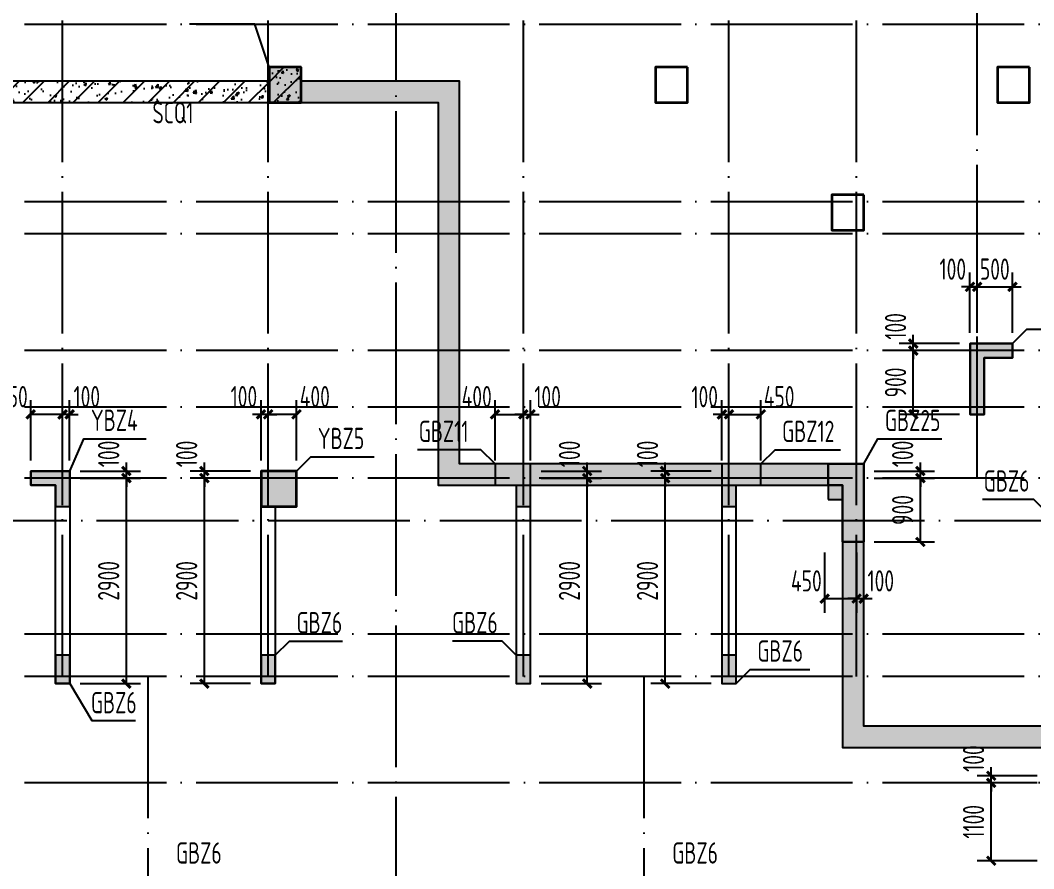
# Model space of a CAD drawing. Extents: x -1712635 to -854203, y -534641 to -21985.
# Drawn here: x -1339017 to -1324721, y -79201 to -67226 of the extents above; entities that cross this region are included whole.
import ezdxf
from ezdxf.enums import TextEntityAlignment as Align

# ---------------------------------------------------------------- set-up
doc = ezdxf.new("R2010")
doc.units = 0
doc.header["$LTSCALE"] = 1000
doc.linetypes.add('DOTE', pattern=[2.42, 2, -0.2, 0.02, -0.2])
doc.layers.get('0').update_dxf_attribs({"linetype": 'CONTINUOUS'})
doc.layers.get('Defpoints').update_dxf_attribs({"linetype": 'CONTINUOUS'})
for name, color, linetype in [('A-DOTE', 10, 'DOTE'), ('COLU_DE_TEXT', 7, 'CONTINUOUS'), ('LABEL', 1, 'CONTINUOUS'), ('S-Q墙填充', 252, 'CONTINUOUS'), ('S-Q墙实线', 6, 'CONTINUOUS'), ('S-Q墙标注', 3, 'CONTINUOUS'), ('S-X详图填充', 252, 'CONTINUOUS'), ('S-X详图实线', 4, 'CONTINUOUS'), ('S-Z柱实线', 6, 'CONTINUOUS')]:
    doc.layers.add(name, color=color, linetype=linetype)
doc.styles.add('TSSD_REIN', font='tssdeng.shx', dxfattribs={"width": 0.7, "height": 300, "bigfont": 'tssdchn.shx'})
doc.styles.add('结构文字', font='zstxt.shx', dxfattribs={"width": 0.7, "bigfont": 'zshz.shx'})
doc.dimstyles.new('STRUCK', dxfattribs={"dimtxt": 400, "dimasz": 121, "dimexe": 200, "dimexo": 150, "dimgap": 115, "dimtad": 1, "dimdec": 0, "dimdsep": 46, "dimtxsty": '结构文字', "dimblk": 'ARCHTICK', "dimcen": 400, "dimclrd": 3, "dimclre": 3, "dimclrt": 7, "dimadec": 0, "dimazin": 0, "dimtfac": 1, "dimtdec": 0, "dimtix": 1, "dimtmove": 2, "dimatfit": 3, "dimldrblk": '_DIMX', "dimfxl": 0, "dimtolj": 1, "dimtzin": 0, "dimarcsym": 0})
pattern_1 = [(50, (-14650.7, 18149.76), (358.63, -31.376), [37.5, -412.5]), (355, (-14650.7, 18149.76), (-69.3757, 376.096), [30, -330]), (100.4514, (-14620.8, 18147.15), (289.2547, 344.7198), [31.87, -350.571]), (46.1842, (-14650.7, 18249.76), (533.6205, -82.7595), [56.25, -618.75]), (96.6356, (-14606.23, 18242.87), (467.3314, 487.059), [47.805, -525.8565]), (351.1842, (-14650.7, 18249.76), (467.331, 487.059), [45, -495]), (21, (-14600.7, 18224.76), (298.4535, -201.3094), [37.5, -412.5]), (326, (-14600.7, 18224.76), (121.6577, 362.575), [30, -330]), (71.4514, (-14575.83, 18208), (420.1113, 161.2652), [31.87, -350.571]), (37.5, (-14650.7, 18149.76), (6.07993, 166.44693), [0, -326, 0, -335, 0, -331.25]), (7.5, (-14650.7, 18149.76), (131.5348, 197.20586), [0, -191, 0, -318.5, 0, -126.25]), (327.5, (-14762.2, 18149.76), (266.9112, -11.27744), [0, -125, 0, -390, 0, -517.5]), (317.5, (-14812.2, 18149.76), (291.5931, 50.0525), [0, -162.5, 0, -259, 0, -367.5]), (45, (-14650.7, 18149.76), (-176.7767, 176.7767), [])]

# ---------------------------------------------------------------- blocks, each defined once
blk = doc.blocks.new('20210825.16054437')
at = {"layer": 'S-Q墙填充'}
h = blk.add_hatch(dxfattribs=at)
h.set_pattern_fill('ARMORED', color=252, scale=50, style=0)
h.set_pattern_definition(pattern_1)
h.paths.add_polyline_path([(10013, 13400), (9563, 13400), (9563, 12900), (10013, 12900)])
h = blk.add_hatch(dxfattribs=at)
h.set_pattern_fill('ARMORED', color=252, scale=50, style=0)
h.set_pattern_definition(pattern_1)
h.paths.add_polyline_path([(4563, 12900), (9563, 12900), (9563, 13200), (4563, 13200)])
h = blk.add_hatch(dxfattribs=at)
h.set_pattern_fill('ARMORED', color=252, scale=50, style=0)
h.set_pattern_definition(pattern_1)
h.paths.add_polyline_path([(29750, 5500), (25000, 5500), (25000, 3400), (22700, 3400), (22700, 4100), (17950, 4100), (17950, 7800), (12250, 7800), (12250, 13200), (10013, 13200), (10013, 12900), (11950, 12900), (11950, 7500), (17650, 7500), (17650, 3800), (22400, 3800), (22400, 3100), (25300, 3100), (25300, 5200), (30050, 5200), (30050, 11100), (29750, 11100)])
blk = doc.blocks.new('_ArchTick')
at = {"color": 0, "const_width": 0.35}
blk.add_lwpolyline([(-0.5, -0.5), (0.5, 0.5)], dxfattribs=at)
blk = doc.blocks.new('*D598')
at = {"layer": 'Defpoints', "color": 0}
for p in [(-1336420, -73688), (-1335620, -73688), (-1335620, -76588)]:
    blk.add_point(p, dxfattribs=at)
at = {"layer": 'S-Q墙标注', "color": 3, "lineweight": -2}
for p, q in [((-1335770, -73688), (-1336620, -73688)), ((-1336420, -76588), (-1336420, -73688)), ((-1335770, -76588), (-1336620, -76588))]:
    blk.add_line(p, q, dxfattribs=at)
at = {"layer": 'S-Q墙标注', "color": 3, "lineweight": -2, "xscale": 121, "yscale": 121, "zscale": 121}
for p, rotation in [((-1336420, -73688), 90), ((-1336420, -76588), 270)]:
    blk.add_blockref('_ArchTick', p, dxfattribs=dict(at, rotation=rotation))
at = {"layer": 'S-Q墙标注', "color": 7, "insert": (-1336670, -75138), "char_height": 300, "attachment_point": 5, "rotation": 90, "style": 'TSSD_REIN'}
blk.add_mtext('\\A1;2900', dxfattribs=at)
blk = doc.blocks.new('_DIMX')
blk.add_line((-150, 0), (150, 0))
at = {"const_width": 50}
blk.add_lwpolyline([(-70, -70), (70, 70)], dxfattribs=at)
blk = doc.blocks.new('*D599')
at = {"layer": 'Defpoints', "color": 0}
for p in [(-1336420, -73588), (-1335620, -73588), (-1335620, -73688)]:
    blk.add_point(p, dxfattribs=at)
at = {"layer": 'S-Q墙标注', "color": 3, "lineweight": -2}
for p, q in [((-1336420, -73588), (-1336420, -73467)), ((-1335770, -73588), (-1336620, -73588)), ((-1336420, -73688), (-1336420, -73588)), ((-1335770, -73688), (-1336620, -73688)), ((-1336420, -73688), (-1336420, -73809))]:
    blk.add_line(p, q, dxfattribs=at)
at = {"layer": 'S-Q墙标注', "color": 3, "lineweight": -2, "xscale": 121, "yscale": 121, "zscale": 121}
for p, rotation in [((-1336420, -73588), 270), ((-1336420, -73688), 90)]:
    blk.add_blockref('_ArchTick', p, dxfattribs=dict(at, rotation=rotation))
at = {"layer": 'S-Q墙标注', "color": 7, "insert": (-1336670, -73346), "char_height": 300, "attachment_point": 5, "rotation": 90, "style": 'TSSD_REIN'}
blk.add_mtext('\\A1;100', dxfattribs=at)
blk = doc.blocks.new('*D600')
at = {"layer": 'Defpoints', "color": 0}
for p in [(-1335520, -72788), (-1335520, -73588), (-1335120, -73588)]:
    blk.add_point(p, dxfattribs=at)
at = {"layer": 'S-Q墙标注', "color": 3, "lineweight": -2}
for p, q in [((-1335520, -73438), (-1335520, -72588)), ((-1335120, -73438), (-1335120, -72588)), ((-1335120, -72788), (-1335520, -72788))]:
    blk.add_line(p, q, dxfattribs=at)
at = {"layer": 'S-Q墙标注', "color": 3, "lineweight": -2, "xscale": 121, "yscale": 121, "zscale": 121, "rotation": 180}
blk.add_blockref('_ArchTick', (-1335520, -72788), dxfattribs=at)
at = {"layer": 'S-Q墙标注', "color": 3, "lineweight": -2, "xscale": 121, "yscale": 121, "zscale": 121}
blk.add_blockref('_ArchTick', (-1335120, -72788), dxfattribs=at)
at = {"layer": 'S-Q墙标注', "color": 7, "insert": (-1334862, -72538), "char_height": 300, "attachment_point": 5, "style": 'TSSD_REIN'}
blk.add_mtext('\\A1;400', dxfattribs=at)
blk = doc.blocks.new('*D601')
at = {"layer": 'Defpoints', "color": 0}
for p in [(-1335620, -72788), (-1335620, -73588), (-1335520, -73588)]:
    blk.add_point(p, dxfattribs=at)
at = {"layer": 'S-Q墙标注', "color": 3, "lineweight": -2}
for p, q in [((-1335620, -73438), (-1335620, -72588)), ((-1335520, -73438), (-1335520, -72588)), ((-1335620, -72788), (-1335741, -72788)), ((-1335520, -72788), (-1335620, -72788)), ((-1335520, -72788), (-1335399, -72788))]:
    blk.add_line(p, q, dxfattribs=at)
at = {"layer": 'S-Q墙标注', "color": 3, "lineweight": -2, "xscale": 121, "yscale": 121, "zscale": 121}
blk.add_blockref('_ArchTick', (-1335620, -72788), dxfattribs=at)
at = {"layer": 'S-Q墙标注', "color": 3, "lineweight": -2, "xscale": 121, "yscale": 121, "zscale": 121, "rotation": 180}
blk.add_blockref('_ArchTick', (-1335520, -72788), dxfattribs=at)
at = {"layer": 'S-Q墙标注', "color": 7, "insert": (-1335862, -72538), "char_height": 300, "attachment_point": 5, "style": 'TSSD_REIN'}
blk.add_mtext('\\A1;100', dxfattribs=at)
blk = doc.blocks.new('*D602')
at = {"layer": 'Defpoints', "color": 0}
for p in [(-1338320, -73688), (-1337520, -73688), (-1338320, -76588)]:
    blk.add_point(p, dxfattribs=at)
at = {"layer": 'S-Q墙标注', "color": 3, "lineweight": -2}
for p, q in [((-1338170, -73688), (-1337320, -73688)), ((-1337520, -76588), (-1337520, -73688)), ((-1338170, -76588), (-1337320, -76588))]:
    blk.add_line(p, q, dxfattribs=at)
at = {"layer": 'S-Q墙标注', "color": 3, "lineweight": -2, "xscale": 121, "yscale": 121, "zscale": 121}
for p, rotation in [((-1337520, -73688), 90), ((-1337520, -76588), 270)]:
    blk.add_blockref('_ArchTick', p, dxfattribs=dict(at, rotation=rotation))
at = {"layer": 'S-Q墙标注', "color": 7, "insert": (-1337770, -75138), "char_height": 300, "attachment_point": 5, "rotation": 90, "style": 'TSSD_REIN'}
blk.add_mtext('\\A1;2900', dxfattribs=at)
blk = doc.blocks.new('*D603')
at = {"layer": 'Defpoints', "color": 0}
for p in [(-1338320, -73588), (-1337520, -73588), (-1338320, -73688)]:
    blk.add_point(p, dxfattribs=at)
at = {"layer": 'S-Q墙标注', "color": 3, "lineweight": -2}
for p, q in [((-1337520, -73588), (-1337520, -73467)), ((-1338170, -73588), (-1337320, -73588)), ((-1337520, -73688), (-1337520, -73588)), ((-1338170, -73688), (-1337320, -73688)), ((-1337520, -73688), (-1337520, -73809))]:
    blk.add_line(p, q, dxfattribs=at)
at = {"layer": 'S-Q墙标注', "color": 3, "lineweight": -2, "xscale": 121, "yscale": 121, "zscale": 121}
for p, rotation in [((-1337520, -73588), 270), ((-1337520, -73688), 90)]:
    blk.add_blockref('_ArchTick', p, dxfattribs=dict(at, rotation=rotation))
at = {"layer": 'S-Q墙标注', "color": 7, "insert": (-1337770, -73346), "char_height": 300, "attachment_point": 5, "rotation": 90, "style": 'TSSD_REIN'}
blk.add_mtext('\\A1;100', dxfattribs=at)
blk = doc.blocks.new('*D604')
at = {"layer": 'Defpoints', "color": 0}
for p in [(-1338420, -72788), (-1338420, -73588), (-1338320, -73588)]:
    blk.add_point(p, dxfattribs=at)
at = {"layer": 'S-Q墙标注', "color": 3, "lineweight": -2}
for p, q in [((-1338420, -73438), (-1338420, -72588)), ((-1338320, -73438), (-1338320, -72588)), ((-1338420, -72788), (-1338541, -72788)), ((-1338320, -72788), (-1338420, -72788)), ((-1338320, -72788), (-1338199, -72788))]:
    blk.add_line(p, q, dxfattribs=at)
at = {"layer": 'S-Q墙标注', "color": 3, "lineweight": -2, "xscale": 121, "yscale": 121, "zscale": 121}
blk.add_blockref('_ArchTick', (-1338420, -72788), dxfattribs=at)
at = {"layer": 'S-Q墙标注', "color": 3, "lineweight": -2, "xscale": 121, "yscale": 121, "zscale": 121, "rotation": 180}
blk.add_blockref('_ArchTick', (-1338320, -72788), dxfattribs=at)
at = {"layer": 'S-Q墙标注', "color": 7, "insert": (-1338078, -72538), "char_height": 300, "attachment_point": 5, "style": 'TSSD_REIN'}
blk.add_mtext('\\A1;100', dxfattribs=at)
blk = doc.blocks.new('*D605')
at = {"layer": 'Defpoints', "color": 0}
for p in [(-1338870, -72788), (-1338870, -73588), (-1338420, -73588)]:
    blk.add_point(p, dxfattribs=at)
at = {"layer": 'S-Q墙标注', "color": 3, "lineweight": -2}
for p, q in [((-1338870, -73438), (-1338870, -72588)), ((-1338420, -73438), (-1338420, -72588)), ((-1338420, -72788), (-1338870, -72788))]:
    blk.add_line(p, q, dxfattribs=at)
at = {"layer": 'S-Q墙标注', "color": 3, "lineweight": -2, "xscale": 121, "yscale": 121, "zscale": 121, "rotation": 180}
blk.add_blockref('_ArchTick', (-1338870, -72788), dxfattribs=at)
at = {"layer": 'S-Q墙标注', "color": 3, "lineweight": -2, "xscale": 121, "yscale": 121, "zscale": 121}
blk.add_blockref('_ArchTick', (-1338420, -72788), dxfattribs=at)
at = {"layer": 'S-Q墙标注', "color": 7, "insert": (-1339128, -72538), "char_height": 300, "attachment_point": 5, "style": 'TSSD_REIN'}
blk.add_mtext('\\A1;450', dxfattribs=at)
blk = doc.blocks.new('*D671')
at = {"layer": 'Defpoints', "color": 0}
for p in [(-1331820, -73688), (-1331020, -73688), (-1331820, -76588)]:
    blk.add_point(p, dxfattribs=at)
at = {"layer": 'S-Q墙标注', "color": 3, "lineweight": -2}
for p, q in [((-1331670, -73688), (-1330820, -73688)), ((-1331020, -76588), (-1331020, -73688)), ((-1331670, -76588), (-1330820, -76588))]:
    blk.add_line(p, q, dxfattribs=at)
at = {"layer": 'S-Q墙标注', "color": 3, "lineweight": -2, "xscale": 121, "yscale": 121, "zscale": 121}
for p, rotation in [((-1331020, -73688), 90), ((-1331020, -76588), 270)]:
    blk.add_blockref('_ArchTick', p, dxfattribs=dict(at, rotation=rotation))
at = {"layer": 'S-Q墙标注', "color": 7, "insert": (-1331270, -75138), "char_height": 300, "attachment_point": 5, "rotation": 90, "style": 'TSSD_REIN'}
blk.add_mtext('\\A1;2900', dxfattribs=at)
blk = doc.blocks.new('*D672')
at = {"layer": 'Defpoints', "color": 0}
for p in [(-1331820, -73588), (-1331020, -73588), (-1331820, -73688)]:
    blk.add_point(p, dxfattribs=at)
at = {"layer": 'S-Q墙标注', "color": 3, "lineweight": -2}
for p, q in [((-1331020, -73588), (-1331020, -73467)), ((-1331670, -73588), (-1330820, -73588)), ((-1331020, -73688), (-1331020, -73588)), ((-1331670, -73688), (-1330820, -73688)), ((-1331020, -73688), (-1331020, -73809))]:
    blk.add_line(p, q, dxfattribs=at)
at = {"layer": 'S-Q墙标注', "color": 3, "lineweight": -2, "xscale": 121, "yscale": 121, "zscale": 121}
for p, rotation in [((-1331020, -73588), 270), ((-1331020, -73688), 90)]:
    blk.add_blockref('_ArchTick', p, dxfattribs=dict(at, rotation=rotation))
at = {"layer": 'S-Q墙标注', "color": 7, "insert": (-1331270, -73346), "char_height": 300, "attachment_point": 5, "rotation": 90, "style": 'TSSD_REIN'}
blk.add_mtext('\\A1;100', dxfattribs=at)
blk = doc.blocks.new('*D673')
at = {"layer": 'Defpoints', "color": 0}
for p in [(-1331920, -72788), (-1332320, -73588), (-1331920, -73588)]:
    blk.add_point(p, dxfattribs=at)
at = {"layer": 'S-Q墙标注', "color": 3, "lineweight": -2}
for p, q in [((-1332320, -73438), (-1332320, -72588)), ((-1331920, -73438), (-1331920, -72588)), ((-1332320, -72788), (-1331920, -72788))]:
    blk.add_line(p, q, dxfattribs=at)
at = {"layer": 'S-Q墙标注', "color": 3, "lineweight": -2, "xscale": 121, "yscale": 121, "zscale": 121, "rotation": 180}
blk.add_blockref('_ArchTick', (-1332320, -72788), dxfattribs=at)
at = {"layer": 'S-Q墙标注', "color": 3, "lineweight": -2, "xscale": 121, "yscale": 121, "zscale": 121}
blk.add_blockref('_ArchTick', (-1331920, -72788), dxfattribs=at)
at = {"layer": 'S-Q墙标注', "color": 7, "insert": (-1332578, -72538), "char_height": 300, "attachment_point": 5, "style": 'TSSD_REIN'}
blk.add_mtext('\\A1;400', dxfattribs=at)
blk = doc.blocks.new('*D674')
at = {"layer": 'Defpoints', "color": 0}
for p in [(-1331820, -72788), (-1331920, -73588), (-1331820, -73588)]:
    blk.add_point(p, dxfattribs=at)
at = {"layer": 'S-Q墙标注', "color": 3, "lineweight": -2}
for p, q in [((-1331920, -73438), (-1331920, -72588)), ((-1331820, -73438), (-1331820, -72588)), ((-1331920, -72788), (-1332041, -72788)), ((-1331920, -72788), (-1331820, -72788)), ((-1331820, -72788), (-1331699, -72788))]:
    blk.add_line(p, q, dxfattribs=at)
at = {"layer": 'S-Q墙标注', "color": 3, "lineweight": -2, "xscale": 121, "yscale": 121, "zscale": 121}
blk.add_blockref('_ArchTick', (-1331920, -72788), dxfattribs=at)
at = {"layer": 'S-Q墙标注', "color": 3, "lineweight": -2, "xscale": 121, "yscale": 121, "zscale": 121, "rotation": 180}
blk.add_blockref('_ArchTick', (-1331820, -72788), dxfattribs=at)
at = {"layer": 'S-Q墙标注', "color": 7, "insert": (-1331578, -72538), "char_height": 300, "attachment_point": 5, "style": 'TSSD_REIN'}
blk.add_mtext('\\A1;100', dxfattribs=at)
blk = doc.blocks.new('*D675')
at = {"layer": 'Defpoints', "color": 0}
for p in [(-1329920, -73688), (-1329120, -73688), (-1329120, -76588)]:
    blk.add_point(p, dxfattribs=at)
at = {"layer": 'S-Q墙标注', "color": 3, "lineweight": -2}
for p, q in [((-1329270, -73688), (-1330120, -73688)), ((-1329920, -76588), (-1329920, -73688)), ((-1329270, -76588), (-1330120, -76588))]:
    blk.add_line(p, q, dxfattribs=at)
at = {"layer": 'S-Q墙标注', "color": 3, "lineweight": -2, "xscale": 121, "yscale": 121, "zscale": 121}
for p, rotation in [((-1329920, -73688), 90), ((-1329920, -76588), 270)]:
    blk.add_blockref('_ArchTick', p, dxfattribs=dict(at, rotation=rotation))
at = {"layer": 'S-Q墙标注', "color": 7, "insert": (-1330170, -75138), "char_height": 300, "attachment_point": 5, "rotation": 90, "style": 'TSSD_REIN'}
blk.add_mtext('\\A1;2900', dxfattribs=at)
blk = doc.blocks.new('*D676')
at = {"layer": 'Defpoints', "color": 0}
for p in [(-1329920, -73588), (-1329120, -73588), (-1329120, -73688)]:
    blk.add_point(p, dxfattribs=at)
at = {"layer": 'S-Q墙标注', "color": 3, "lineweight": -2}
for p, q in [((-1329920, -73588), (-1329920, -73467)), ((-1329270, -73588), (-1330120, -73588)), ((-1329920, -73688), (-1329920, -73588)), ((-1329270, -73688), (-1330120, -73688)), ((-1329920, -73688), (-1329920, -73809))]:
    blk.add_line(p, q, dxfattribs=at)
at = {"layer": 'S-Q墙标注', "color": 3, "lineweight": -2, "xscale": 121, "yscale": 121, "zscale": 121}
for p, rotation in [((-1329920, -73588), 270), ((-1329920, -73688), 90)]:
    blk.add_blockref('_ArchTick', p, dxfattribs=dict(at, rotation=rotation))
at = {"layer": 'S-Q墙标注', "color": 7, "insert": (-1330170, -73346), "char_height": 300, "attachment_point": 5, "rotation": 90, "style": 'TSSD_REIN'}
blk.add_mtext('\\A1;100', dxfattribs=at)
blk = doc.blocks.new('*D677')
at = {"layer": 'Defpoints', "color": 0}
for p in [(-1329020, -72788), (-1329120, -73588), (-1329020, -73588)]:
    blk.add_point(p, dxfattribs=at)
at = {"layer": 'S-Q墙标注', "color": 3, "lineweight": -2}
for p, q in [((-1329120, -73438), (-1329120, -72588)), ((-1329020, -73438), (-1329020, -72588)), ((-1329120, -72788), (-1329241, -72788)), ((-1329120, -72788), (-1329020, -72788)), ((-1329020, -72788), (-1328899, -72788))]:
    blk.add_line(p, q, dxfattribs=at)
at = {"layer": 'S-Q墙标注', "color": 3, "lineweight": -2, "xscale": 121, "yscale": 121, "zscale": 121}
blk.add_blockref('_ArchTick', (-1329120, -72788), dxfattribs=at)
at = {"layer": 'S-Q墙标注', "color": 3, "lineweight": -2, "xscale": 121, "yscale": 121, "zscale": 121, "rotation": 180}
blk.add_blockref('_ArchTick', (-1329020, -72788), dxfattribs=at)
at = {"layer": 'S-Q墙标注', "color": 7, "insert": (-1329362, -72538), "char_height": 300, "attachment_point": 5, "style": 'TSSD_REIN'}
blk.add_mtext('\\A1;100', dxfattribs=at)
blk = doc.blocks.new('*D678')
at = {"layer": 'Defpoints', "color": 0}
for p in [(-1328570, -72788), (-1329020, -73588), (-1328570, -73588)]:
    blk.add_point(p, dxfattribs=at)
at = {"layer": 'S-Q墙标注', "color": 3, "lineweight": -2}
for p, q in [((-1329020, -73438), (-1329020, -72588)), ((-1328570, -73438), (-1328570, -72588)), ((-1329020, -72788), (-1328570, -72788))]:
    blk.add_line(p, q, dxfattribs=at)
at = {"layer": 'S-Q墙标注', "color": 3, "lineweight": -2, "xscale": 121, "yscale": 121, "zscale": 121, "rotation": 180}
blk.add_blockref('_ArchTick', (-1329020, -72788), dxfattribs=at)
at = {"layer": 'S-Q墙标注', "color": 3, "lineweight": -2, "xscale": 121, "yscale": 121, "zscale": 121}
blk.add_blockref('_ArchTick', (-1328570, -72788), dxfattribs=at)
at = {"layer": 'S-Q墙标注', "color": 7, "insert": (-1328312, -72538), "char_height": 300, "attachment_point": 5, "style": 'TSSD_REIN'}
blk.add_mtext('\\A1;450', dxfattribs=at)
blk = doc.blocks.new('*D679')
at = {"layer": 'Defpoints', "color": 0}
for p in [(-1327120, -73688), (-1326320, -73688), (-1327120, -74588)]:
    blk.add_point(p, dxfattribs=at)
at = {"layer": 'S-Q墙标注', "color": 3, "lineweight": -2}
for p, q in [((-1326970, -73688), (-1326120, -73688)), ((-1326320, -74588), (-1326320, -73688)), ((-1326970, -74588), (-1326120, -74588))]:
    blk.add_line(p, q, dxfattribs=at)
at = {"layer": 'S-Q墙标注', "color": 3, "lineweight": -2, "xscale": 121, "yscale": 121, "zscale": 121}
for p, rotation in [((-1326320, -73688), 90), ((-1326320, -74588), 270)]:
    blk.add_blockref('_ArchTick', p, dxfattribs=dict(at, rotation=rotation))
at = {"layer": 'S-Q墙标注', "color": 7, "insert": (-1326570, -74138), "char_height": 300, "attachment_point": 5, "rotation": 90, "style": 'TSSD_REIN'}
blk.add_mtext('\\A1;900', dxfattribs=at)
blk = doc.blocks.new('*D680')
at = {"layer": 'Defpoints', "color": 0}
for p in [(-1327120, -73588), (-1326320, -73588), (-1327120, -73688)]:
    blk.add_point(p, dxfattribs=at)
at = {"layer": 'S-Q墙标注', "color": 3, "lineweight": -2}
for p, q in [((-1326320, -73588), (-1326320, -73467)), ((-1326970, -73588), (-1326120, -73588)), ((-1326320, -73688), (-1326320, -73588)), ((-1326970, -73688), (-1326120, -73688)), ((-1326320, -73688), (-1326320, -73809))]:
    blk.add_line(p, q, dxfattribs=at)
at = {"layer": 'S-Q墙标注', "color": 3, "lineweight": -2, "xscale": 121, "yscale": 121, "zscale": 121}
for p, rotation in [((-1326320, -73588), 270), ((-1326320, -73688), 90)]:
    blk.add_blockref('_ArchTick', p, dxfattribs=dict(at, rotation=rotation))
at = {"layer": 'S-Q墙标注', "color": 7, "insert": (-1326570, -73346), "char_height": 300, "attachment_point": 5, "rotation": 90, "style": 'TSSD_REIN'}
blk.add_mtext('\\A1;100', dxfattribs=at)
blk = doc.blocks.new('*D681')
at = {"layer": 'Defpoints', "color": 0}
for p in [(-1327670, -74588), (-1327220, -74588), (-1327220, -75388)]:
    blk.add_point(p, dxfattribs=at)
at = {"layer": 'S-Q墙标注', "color": 3, "lineweight": -2}
for p, q in [((-1327670, -74738), (-1327670, -75588)), ((-1327220, -74738), (-1327220, -75588)), ((-1327670, -75388), (-1327220, -75388))]:
    blk.add_line(p, q, dxfattribs=at)
at = {"layer": 'S-Q墙标注', "color": 3, "lineweight": -2, "xscale": 121, "yscale": 121, "zscale": 121, "rotation": 180}
blk.add_blockref('_ArchTick', (-1327670, -75388), dxfattribs=at)
at = {"layer": 'S-Q墙标注', "color": 3, "lineweight": -2, "xscale": 121, "yscale": 121, "zscale": 121}
blk.add_blockref('_ArchTick', (-1327220, -75388), dxfattribs=at)
at = {"layer": 'S-Q墙标注', "color": 7, "insert": (-1327928, -75138), "char_height": 300, "attachment_point": 5, "style": 'TSSD_REIN'}
blk.add_mtext('\\A1;450', dxfattribs=at)
blk = doc.blocks.new('*D682')
at = {"layer": 'Defpoints', "color": 0}
for p in [(-1327220, -74588), (-1327120, -74588), (-1327120, -75388)]:
    blk.add_point(p, dxfattribs=at)
at = {"layer": 'S-Q墙标注', "color": 3, "lineweight": -2}
for p, q in [((-1327220, -74738), (-1327220, -75588)), ((-1327120, -74738), (-1327120, -75588)), ((-1327220, -75388), (-1327341, -75388)), ((-1327220, -75388), (-1327120, -75388)), ((-1327120, -75388), (-1326999, -75388))]:
    blk.add_line(p, q, dxfattribs=at)
at = {"layer": 'S-Q墙标注', "color": 3, "lineweight": -2, "xscale": 121, "yscale": 121, "zscale": 121}
blk.add_blockref('_ArchTick', (-1327220, -75388), dxfattribs=at)
at = {"layer": 'S-Q墙标注', "color": 3, "lineweight": -2, "xscale": 121, "yscale": 121, "zscale": 121, "rotation": 180}
blk.add_blockref('_ArchTick', (-1327120, -75388), dxfattribs=at)
at = {"layer": 'S-Q墙标注', "color": 7, "insert": (-1326878, -75138), "char_height": 300, "attachment_point": 5, "style": 'TSSD_REIN'}
blk.add_mtext('\\A1;100', dxfattribs=at)
blk = doc.blocks.new('*D687')
at = {"layer": 'Defpoints', "color": 0}
for p in [(-1326420, -71888), (-1325620, -71888), (-1325620, -72788)]:
    blk.add_point(p, dxfattribs=at)
at = {"layer": 'S-Q墙标注', "color": 3, "lineweight": -2}
for p, q in [((-1325770, -71888), (-1326620, -71888)), ((-1326420, -72788), (-1326420, -71888)), ((-1325770, -72788), (-1326620, -72788))]:
    blk.add_line(p, q, dxfattribs=at)
at = {"layer": 'S-Q墙标注', "color": 3, "lineweight": -2, "xscale": 121, "yscale": 121, "zscale": 121}
for p, rotation in [((-1326420, -71888), 90), ((-1326420, -72788), 270)]:
    blk.add_blockref('_ArchTick', p, dxfattribs=dict(at, rotation=rotation))
at = {"layer": 'S-Q墙标注', "color": 7, "insert": (-1326670, -72338), "char_height": 300, "attachment_point": 5, "rotation": 90, "style": 'TSSD_REIN'}
blk.add_mtext('\\A1;900', dxfattribs=at)
blk = doc.blocks.new('*D688')
at = {"layer": 'Defpoints', "color": 0}
for p in [(-1326420, -71788), (-1325620, -71788), (-1325620, -71888)]:
    blk.add_point(p, dxfattribs=at)
at = {"layer": 'S-Q墙标注', "color": 3, "lineweight": -2}
for p, q in [((-1326420, -71788), (-1326420, -71667)), ((-1325770, -71788), (-1326620, -71788)), ((-1325770, -71888), (-1326620, -71888)), ((-1326420, -71888), (-1326420, -71788)), ((-1326420, -71888), (-1326420, -72009))]:
    blk.add_line(p, q, dxfattribs=at)
at = {"layer": 'S-Q墙标注', "color": 3, "lineweight": -2, "xscale": 121, "yscale": 121, "zscale": 121}
for p, rotation in [((-1326420, -71788), 270), ((-1326420, -71888), 90)]:
    blk.add_blockref('_ArchTick', p, dxfattribs=dict(at, rotation=rotation))
at = {"layer": 'S-Q墙标注', "color": 7, "insert": (-1326670, -71546), "char_height": 300, "attachment_point": 5, "rotation": 90, "style": 'TSSD_REIN'}
blk.add_mtext('\\A1;100', dxfattribs=at)
blk = doc.blocks.new('*D689')
at = {"layer": 'Defpoints', "color": 0}
for p in [(-1325520, -70988), (-1325620, -71788), (-1325520, -71788)]:
    blk.add_point(p, dxfattribs=at)
at = {"layer": 'S-Q墙标注', "color": 3, "lineweight": -2}
for p, q in [((-1325620, -71638), (-1325620, -70788)), ((-1325520, -71638), (-1325520, -70788)), ((-1325620, -70988), (-1325741, -70988)), ((-1325620, -70988), (-1325520, -70988)), ((-1325520, -70988), (-1325399, -70988))]:
    blk.add_line(p, q, dxfattribs=at)
at = {"layer": 'S-Q墙标注', "color": 3, "lineweight": -2, "xscale": 121, "yscale": 121, "zscale": 121}
blk.add_blockref('_ArchTick', (-1325620, -70988), dxfattribs=at)
at = {"layer": 'S-Q墙标注', "color": 3, "lineweight": -2, "xscale": 121, "yscale": 121, "zscale": 121, "rotation": 180}
blk.add_blockref('_ArchTick', (-1325520, -70988), dxfattribs=at)
at = {"layer": 'S-Q墙标注', "color": 7, "insert": (-1325862, -70738), "char_height": 300, "attachment_point": 5, "style": 'TSSD_REIN'}
blk.add_mtext('\\A1;100', dxfattribs=at)
blk = doc.blocks.new('*D690')
at = {"layer": 'Defpoints', "color": 0}
for p in [(-1325020, -70988), (-1325520, -71788), (-1325020, -71788)]:
    blk.add_point(p, dxfattribs=at)
at = {"layer": 'S-Q墙标注', "color": 3, "lineweight": -2}
for p, q in [((-1325520, -71638), (-1325520, -70788)), ((-1325020, -71638), (-1325020, -70788)), ((-1325520, -70988), (-1325641, -70988)), ((-1325520, -70988), (-1325020, -70988)), ((-1325020, -70988), (-1324899, -70988))]:
    blk.add_line(p, q, dxfattribs=at)
at = {"layer": 'S-Q墙标注', "color": 3, "lineweight": -2, "xscale": 121, "yscale": 121, "zscale": 121}
blk.add_blockref('_ArchTick', (-1325520, -70988), dxfattribs=at)
at = {"layer": 'S-Q墙标注', "color": 3, "lineweight": -2, "xscale": 121, "yscale": 121, "zscale": 121, "rotation": 180}
blk.add_blockref('_ArchTick', (-1325020, -70988), dxfattribs=at)
at = {"layer": 'S-Q墙标注', "color": 7, "insert": (-1325270, -70738), "char_height": 300, "attachment_point": 5, "style": 'TSSD_REIN'}
blk.add_mtext('\\A1;500', dxfattribs=at)
blk = doc.blocks.new('*D706')
at = {"layer": 'Defpoints', "color": 0}
for p in [(-1325320, -77988), (-1324520, -77988), (-1324520, -79088)]:
    blk.add_point(p, dxfattribs=at)
at = {"layer": 'S-Q墙标注', "color": 3, "lineweight": -2}
for p, q in [((-1324670, -77988), (-1325520, -77988)), ((-1325320, -79088), (-1325320, -77988)), ((-1324670, -79088), (-1325520, -79088))]:
    blk.add_line(p, q, dxfattribs=at)
at = {"layer": 'S-Q墙标注', "color": 3, "lineweight": -2, "xscale": 121, "yscale": 121, "zscale": 121}
for p, rotation in [((-1325320, -77988), 90), ((-1325320, -79088), 270)]:
    blk.add_blockref('_ArchTick', p, dxfattribs=dict(at, rotation=rotation))
at = {"layer": 'S-Q墙标注', "color": 7, "insert": (-1325570, -78538), "char_height": 300, "attachment_point": 5, "rotation": 90, "style": 'TSSD_REIN'}
blk.add_mtext('\\A1;1100', dxfattribs=at)
blk = doc.blocks.new('*D720')
at = {"layer": 'Defpoints', "color": 0}
for p in [(-1325320, -77888), (-1324520, -77888), (-1324520, -77988)]:
    blk.add_point(p, dxfattribs=at)
at = {"layer": 'S-Q墙标注', "color": 3, "lineweight": -2}
for p, q in [((-1325320, -77888), (-1325320, -77767)), ((-1324670, -77888), (-1325520, -77888)), ((-1325320, -77988), (-1325320, -77888)), ((-1324670, -77988), (-1325520, -77988)), ((-1325320, -77988), (-1325320, -78109))]:
    blk.add_line(p, q, dxfattribs=at)
at = {"layer": 'S-Q墙标注', "color": 3, "lineweight": -2, "xscale": 121, "yscale": 121, "zscale": 121}
for p, rotation in [((-1325320, -77888), 270), ((-1325320, -77988), 90)]:
    blk.add_blockref('_ArchTick', p, dxfattribs=dict(at, rotation=rotation))
at = {"layer": 'S-Q墙标注', "color": 7, "insert": (-1325570, -77646), "char_height": 300, "attachment_point": 5, "rotation": 90, "style": 'TSSD_REIN'}
blk.add_mtext('\\A1;100', dxfattribs=at)
blk = doc.blocks.new('20210825.17464595')
at = {"layer": 'A-DOTE'}
for p, q in [((24900, 11900), (24900, 22300)), ((27800, 11900), (27800, 22300)), ((29600, 22300), (29600, 3600)), ((31400, 11900), (31400, 22300)), ((34300, 11900), (34300, 22300)), ((36100, 11900), (36100, 22300)), ((37800, 14700), (37800, 22300)), ((57823.9, 21100), (3600, 21100)), ((57823.9, 18600), (3600, 18600)), ((57823.9, 18150), (3600, 18150)), ((57823.9, 16500), (3600, 16500)), ((57823.9, 15700), (3600, 15700)), ((57823.9, 14700), (3600, 14700)), ((3600, 14100.3), (57823.9, 14100.3)), ((57823.9, 12500), (3600, 12500)), ((57823.9, 11900), (3600, 11900)), ((26100, 11900), (26100, 3600)), ((33100, 11900), (33100, 3600)), ((57823.9, 10400), (3600, 10400))]:
    blk.add_line(p, q, dxfattribs=at)

msp = doc.modelspace()

# ---------------------------------------------------------------- hatches: boundary and pattern name
at = {"layer": 'S-X详图填充'}
h = msp.add_hatch(color=256, dxfattribs=at)
h.dxf.hatch_style = 1
h.paths.add_polyline_path([(-1335506.38, -68388), (-1335356.38, -68388), (-1335056.47, -68388), (-1335056.47, -67888), (-1335506.38, -67888)])
h = msp.add_hatch(color=256, dxfattribs=at)
h.dxf.hatch_style = 1
h.paths.add_polyline_path([(-1325419.65, -71987.99), (-1325019.74, -71987.99), (-1325019.74, -71787.99), (-1325619.65, -71787.99), (-1325619.65, -72787.99), (-1325419.65, -72787.99)])
h = msp.add_hatch(color=256, dxfattribs=at)
h.dxf.hatch_style = 1
h.paths.add_polyline_path([(-1338519.66, -74087.99), (-1338319.66, -74087.99), (-1338319.66, -73587.99), (-1338869.66, -73587.99), (-1338869.66, -73787.99), (-1338519.66, -73787.99)])
h = msp.add_hatch(color=256, dxfattribs=at)
h.dxf.hatch_style = 1
h.paths.add_polyline_path([(-1335619.66, -74087.99), (-1335419.66, -74087.99), (-1335119.75, -74087.99), (-1335119.75, -73588), (-1335619.66, -73587.99)])
h = msp.add_hatch(color=256, dxfattribs=at)
h.dxf.hatch_style = 1
h.paths.add_polyline_path([(-1332019.64, -74087.99), (-1331819.64, -74087.99), (-1331819.64, -73487.99), (-1332319.56, -73488), (-1332319.56, -73788), (-1332019.64, -73787.99)])
h = msp.add_hatch(color=256, dxfattribs=at)
h.dxf.hatch_style = 1
h.paths.add_polyline_path([(-1329119.65, -74087.99), (-1328919.65, -74087.99), (-1328919.65, -73787.99), (-1328569.65, -73787.99), (-1328569.65, -73487.99), (-1329119.65, -73487.99)])
h = msp.add_hatch(color=256, dxfattribs=at)
h.dxf.hatch_style = 1
h.paths.add_polyline_path([(-1327619.64, -73988.02), (-1327419.64, -73988.01), (-1327419.65, -74587.99), (-1327119.65, -74587.99), (-1327119.65, -73487.99), (-1327619.65, -73488)])
h = msp.add_hatch(color=256, dxfattribs=at)
h.dxf.hatch_style = 1
h.paths.add_polyline_path([(-1338319.66, -76187.99), (-1338519.66, -76187.99), (-1338519.66, -76587.99), (-1338319.66, -76587.99)])
h = msp.add_hatch(color=256, dxfattribs=at)
h.dxf.hatch_style = 1
h.paths.add_polyline_path([(-1335419.67, -76187.99), (-1335619.67, -76187.99), (-1335619.67, -76587.99), (-1335419.67, -76587.99)])
h = msp.add_hatch(color=256, dxfattribs=at)
h.dxf.hatch_style = 1
h.paths.add_polyline_path([(-1331819.64, -76187.99), (-1332019.64, -76187.99), (-1332019.64, -76587.99), (-1331819.64, -76587.99)])
h = msp.add_hatch(color=256, dxfattribs=at)
h.dxf.hatch_style = 1
h.paths.add_polyline_path([(-1328919.65, -76187.99), (-1329119.65, -76187.99), (-1329119.65, -76587.99), (-1328919.65, -76587.99)])

# ---------------------------------------------------------------- linework, layer by layer
at = {"layer": 'LABEL', "color": 6}
for points in [[(-1335506.29, -67888), (-1335706.29, -67281.07), (-1336628.28, -67281.07)], [(-1325019.74, -71787.99), (-1324819.74, -71587.99), (-1323979.74, -71587.99)], [(-1338319.66, -73587.99), (-1338119.66, -73131.09), (-1337239.34, -73131.09)], [(-1327119.65, -73487.99), (-1326919.65, -73134.06), (-1326019.08, -73134.06)], [(-1332319.56, -73487.99), (-1332519.56, -73287.99), (-1333412.58, -73287.99)], [(-1328569.65, -73487.99), (-1328369.65, -73287.99), (-1327447.21, -73287.99)], [(-1335119.75, -73588), (-1334919.75, -73388), (-1334022.76, -73388)], [(-1324519.65, -74187.73), (-1324719.65, -73987.73), (-1325445.11, -73987.73)], [(-1335419.67, -76187.99), (-1335219.67, -75987.99), (-1334469.67, -75987.99)], [(-1332019.64, -76187.99), (-1332219.64, -75987.99), (-1332918.56, -75987.99)], [(-1328919.65, -76587.99), (-1328719.65, -76387.99), (-1327879.65, -76387.99)], [(-1338319.66, -76587.99), (-1338005.91, -77108.56), (-1337389.57, -77108.56)]]:
    msp.add_lwpolyline(points, dxfattribs=at)
at = {"layer": 'S-Q墙实线'}
msp.add_lwpolyline([(-1340506.38, -68388), (-1335506.38, -68388), (-1335506.38, -68088), (-1340506.38, -68088), (-1340506.38, -68388)], dxfattribs=at)
at = {"layer": 'S-Q墙实线', "linetype": 'ByBlock'}
msp.add_lwpolyline([(-1315319.65, -75787.99), (-1320069.65, -75787.99), (-1320069.65, -77888), (-1322369.65, -77888), (-1322369.65, -77188), (-1327119.65, -77188), (-1327119.65, -73488), (-1332819.65, -73488), (-1332819.65, -68088), (-1335056.38, -68088), (-1335056.38, -68388), (-1333119.65, -68388), (-1333119.65, -73788), (-1327419.65, -73788), (-1327419.65, -77488), (-1322669.65, -77488), (-1322669.65, -78188), (-1319769.65, -78188), (-1319769.65, -76087.99), (-1315019.65, -76087.99), (-1315019.65, -70188), (-1315319.65, -70188), (-1315319.65, -75787.99)], dxfattribs=at)
at = {"layer": 'S-Q墙实线'}
for points in [[(-1325619.65, -71788.01), (-1325019.65, -71788.01), (-1325019.65, -71988.01), (-1325419.65, -71988.01), (-1325419.65, -72788.01), (-1325619.65, -72788.01)], [(-1338319.65, -73588.01), (-1338319.65, -76588.01), (-1338519.65, -76588.01), (-1338519.65, -73788.01), (-1338869.65, -73788.01), (-1338869.65, -73588.01)], [(-1335419.65, -76588.01), (-1335619.65, -76588.01), (-1335619.65, -73588.01), (-1335119.65, -73588.01), (-1335119.65, -74088.01), (-1335419.65, -74088.01)], [(-1332019.65, -76588.01), (-1331819.65, -76588.01), (-1331819.65, -73488.01), (-1332319.65, -73488.01), (-1332319.65, -73788.01), (-1332019.65, -73788.01)], [(-1329119.65, -73488.01), (-1329119.65, -76588.01), (-1328919.65, -76588.01), (-1328919.65, -73788.01), (-1328569.65, -73788.01), (-1328569.65, -73488.01)], [(-1327419.65, -74588.01), (-1327419.65, -73788), (-1327619.65, -73788), (-1327619.65, -73488.01), (-1327119.65, -73488.01), (-1327119.65, -74588.01)]]:
    msp.add_lwpolyline(points, close=True, dxfattribs=at)
at = {"layer": 'S-X详图实线'}
for points in [[(-1335506.38, -68387.99), (-1335356.38, -68388), (-1335056.47, -68388), (-1335056.47, -67888), (-1335506.38, -67888), (-1335506.38, -68387.99)], [(-1325419.65, -71987.99), (-1325019.74, -71987.99), (-1325019.74, -71787.99), (-1325619.65, -71787.99), (-1325619.65, -72787.99), (-1325419.65, -72787.99), (-1325419.65, -71987.99)], [(-1338519.66, -74087.99), (-1338319.66, -74087.99), (-1338319.66, -73587.99), (-1338869.66, -73587.99), (-1338869.66, -73787.99), (-1338519.66, -73787.99), (-1338519.66, -74087.99)], [(-1335619.66, -74087.99), (-1335419.66, -74087.99), (-1335119.75, -74087.99), (-1335119.75, -73588), (-1335619.66, -73587.99), (-1335619.66, -74087.99)], [(-1332019.64, -74087.99), (-1331819.64, -74087.99), (-1331819.64, -73487.99), (-1332319.56, -73488), (-1332319.56, -73788), (-1332019.64, -73787.99), (-1332019.64, -74087.99)], [(-1329119.65, -74087.99), (-1328919.65, -74087.99), (-1328919.65, -73787.99), (-1328569.65, -73787.99), (-1328569.65, -73487.99), (-1329119.65, -73487.99), (-1329119.65, -74087.99)], [(-1327619.65, -73988.02), (-1327419.65, -73988.01), (-1327419.65, -74587.99), (-1327119.65, -74587.99), (-1327119.65, -73487.99), (-1327619.65, -73488), (-1327619.65, -73788)], [(-1338319.66, -76187.99), (-1338519.66, -76187.99), (-1338519.66, -76587.99), (-1338319.66, -76587.99), (-1338319.66, -76187.99)], [(-1335419.67, -76187.99), (-1335619.67, -76187.99), (-1335619.67, -76587.99), (-1335419.67, -76587.99), (-1335419.67, -76187.99)], [(-1331819.64, -76187.99), (-1332019.64, -76187.99), (-1332019.64, -76587.99), (-1331819.64, -76587.99), (-1331819.64, -76187.99)], [(-1328919.65, -76187.99), (-1329119.65, -76187.99), (-1329119.65, -76587.99), (-1328919.65, -76587.99), (-1328919.65, -76187.99)]]:
    msp.add_lwpolyline(points, close=True, dxfattribs=at)
at = {"layer": 'S-Z柱实线', "lineweight": 35}
for points in [[(-1335056.38, -67888), (-1335506.38, -67888), (-1335506.38, -68388), (-1335056.38, -68388)], [(-1329606.38, -67888), (-1330056.38, -67888), (-1330056.38, -68388), (-1329606.38, -68388)], [(-1324781.38, -67888), (-1325231.38, -67888), (-1325231.38, -68388), (-1324781.38, -68388)], [(-1327119.65, -69688), (-1327569.65, -69688), (-1327569.65, -70188), (-1327119.65, -70188)], [(-1335619.65, -74088), (-1335119.65, -74088), (-1335119.65, -73588), (-1335619.65, -73588)]]:
    msp.add_lwpolyline(points, close=True, dxfattribs=at)

# ---------------------------------------------------------------- block references
at = {"layer": 'A-DOTE', "color": 2}
msp.add_blockref('20210825.17464595', (-1363319.65, -88388.04), dxfattribs=at)
at = {"layer": 'S-Q墙填充', "color": 2}
msp.add_blockref('20210825.16054437', (-1345069.65, -81288), dxfattribs=at)

# ---------------------------------------------------------------- texts
at = {"layer": 'COLU_DE_TEXT', "color": 7, "style": 'TSSD_REIN', "width": 0.7}
for s, p in [('YBZ4', (-1338019.66, -73111.09)), ('GBZ25', (-1326819.65, -73114.06)), ('GBZ11', (-1333394.94, -73267.99)), ('GBZ12', (-1328269.65, -73267.99)), ('YBZ5', (-1334819.75, -73368)), ('GBZ6', (-1325425.42, -73967.73)), ('GBZ6', (-1335119.67, -75967.99)), ('GBZ6', (-1332925.41, -75967.99)), ('GBZ6', (-1328619.65, -76367.99)), ('GBZ6', (-1338019.66, -77096.45)), ('GBZ6', (-1336819.66, -79217.99)), ('GBZ6', (-1329819.66, -79217.99))]:
    msp.add_text(s, height=300, dxfattribs=at).set_placement(p, align=Align.BOTTOM_LEFT)
at = {"layer": 'S-Q墙标注', "style": 'TSSD_REIN', "width": 0.7}
msp.add_text('SCQ1', height=300, dxfattribs=at).set_placement((-1336863.32, -68770.4), align=Align.BOTTOM_CENTER)

# ---------------------------------------------------------------- dimensions: what is measured, and where the dimension line sits
at = {"layer": 'S-Q墙标注'}
for base, p1, p2, picture, middle in [((-1325519.65, -70987.99), (-1325619.65, -71787.99), (-1325519.65, -71787.99), '*D689', (-1325861.58, -70737.99)), ((-1331919.65, -72787.99), (-1332319.56, -73587.99), (-1331919.65, -73587.99), '*D673', (-1332577.63, -72537.99)), ((-1331819.64, -72787.99), (-1331919.65, -73587.99), (-1331819.64, -73587.99), '*D674', (-1331577.72, -72537.99)), ((-1329019.65, -72787.99), (-1329119.64, -73587.99), (-1329019.65, -73587.99), '*D677', (-1329361.56, -72537.99)), ((-1328569.64, -72787.99), (-1329019.65, -73587.99), (-1328569.64, -73587.99), '*D678', (-1328311.56, -72537.99)), ((-1327219.65, -75388.01), (-1327669.56, -74588.01), (-1327219.65, -74588.01), '*D681', (-1327927.64, -75138.01)), ((-1327119.64, -75388.01), (-1327219.65, -74588.01), (-1327119.64, -74588.01), '*D682', (-1326877.72, -75138.01))]:
    dim = msp.add_linear_dim(base=base, p1=p1, p2=p2, dimstyle='STRUCK', override={"dimtxt": 300, "dimgap": 100, "dimtxsty": 'TSSD_REIN'}, dxfattribs=at)
    dim.commit()
    dim.dimension.update_dxf_attribs({"geometry": picture, "text_midpoint": middle, "dimtype": 160})
dim = msp.add_linear_dim(base=(-1325019.74, -70987.99), p1=(-1325519.65, -71787.99), p2=(-1325019.74, -71787.99), dimstyle='STRUCK', override={"dimtxt": 300, "dimgap": 100, "dimtxsty": 'TSSD_REIN'}, dxfattribs=at)
dim.commit()
dim.dimension.update_dxf_attribs({"geometry": '*D690', "text_midpoint": (-1325269.69, -70737.99)})
for base, p1, p2, angle, picture, middle in [((-1326419.65, -71787.99), (-1325619.65, -71887.99), (-1325619.65, -71787.99), 90, '*D688', (-1326669.65, -71546.07)), ((-1338869.66, -72787.99), (-1338419.65, -73587.99), (-1338869.66, -73587.99), 180, '*D605', (-1339127.74, -72537.99)), ((-1338419.65, -72787.99), (-1338319.66, -73587.99), (-1338419.65, -73587.99), 180, '*D604', (-1338077.74, -72537.99)), ((-1335619.66, -72787.99), (-1335519.65, -73587.99), (-1335619.66, -73587.99), 180, '*D601', (-1335861.59, -72537.99)), ((-1335519.65, -72787.99), (-1335119.75, -73587.99), (-1335519.65, -73587.99), 180, '*D600', (-1334861.67, -72537.99)), ((-1337519.66, -73587.99), (-1338319.66, -73687.99), (-1338319.66, -73587.99), 90, '*D603', (-1337769.66, -73346.07)), ((-1336419.66, -73587.99), (-1335619.66, -73687.99), (-1335619.66, -73587.99), 90, '*D599', (-1336669.66, -73346.07)), ((-1331019.64, -73587.99), (-1331819.64, -73687.99), (-1331819.64, -73587.99), 90, '*D672', (-1331269.64, -73346.07)), ((-1329919.64, -73587.99), (-1329119.64, -73687.99), (-1329119.64, -73587.99), 90, '*D676', (-1330169.64, -73346.07)), ((-1326319.64, -73587.99), (-1327119.64, -73687.99), (-1327119.64, -73587.99), 90, '*D680', (-1326569.64, -73346.07)), ((-1325319.76, -77887.99), (-1324519.76, -77987.99), (-1324519.76, -77887.99), 90, '*D720', (-1325569.76, -77646.07))]:
    dim = msp.add_linear_dim(base=base, p1=p1, p2=p2, angle=angle, dimstyle='STRUCK', override={"dimtxt": 300, "dimgap": 100, "dimtxsty": 'TSSD_REIN'}, dxfattribs=at)
    dim.commit()
    dim.dimension.update_dxf_attribs({"geometry": picture, "text_midpoint": middle, "dimtype": 160})
for base, p1, p2, picture, middle in [((-1326419.65, -71887.99), (-1325619.65, -72787.99), (-1325619.65, -71887.99), '*D687', (-1326669.65, -72337.99)), ((-1337519.66, -73687.99), (-1338319.66, -76587.99), (-1338319.66, -73687.99), '*D602', (-1337769.66, -75137.99)), ((-1336419.66, -73687.99), (-1335619.66, -76587.99), (-1335619.66, -73687.99), '*D598', (-1336669.66, -75137.99)), ((-1331019.64, -73687.99), (-1331819.64, -76587.99), (-1331819.64, -73687.99), '*D671', (-1331269.64, -75137.99)), ((-1329919.64, -73687.99), (-1329119.64, -76587.99), (-1329119.64, -73687.99), '*D675', (-1330169.64, -75137.99)), ((-1326319.64, -73687.99), (-1327119.65, -74587.99), (-1327119.64, -73687.99), '*D679', (-1326569.64, -74137.99)), ((-1325319.76, -77987.99), (-1324519.64, -79087.99), (-1324519.76, -77987.99), '*D706', (-1325569.76, -78537.99))]:
    dim = msp.add_linear_dim(base=base, p1=p1, p2=p2, angle=90, dimstyle='STRUCK', override={"dimtxt": 300, "dimgap": 100, "dimtxsty": 'TSSD_REIN'}, dxfattribs=at)
    dim.commit()
    dim.dimension.update_dxf_attribs({"geometry": picture, "text_midpoint": middle})

doc.saveas('drawing.dxf')
